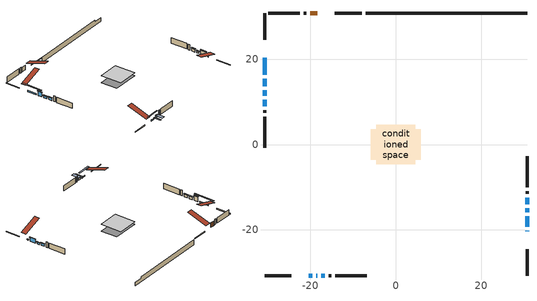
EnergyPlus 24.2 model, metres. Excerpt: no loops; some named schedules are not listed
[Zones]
conditioned space
 floor adiabatic (AdiabaticFloorConstruction): -4.6,-4.6 -4.6,4.6 4.6,4.6 4.6,-4.6 z1.01
 floor foundation (Slab1 construction): -5.85,-3.61 -5.85,3.61 5.85,3.61 5.85,-3.61 z-1.12
 wall outside (RimJoist1 construction): -8.01,30.78 -14.25,30.78 / -30.78,-30.78 -24.53,-30.78 / -30.78,30.78 -30.78,24.53 / 30.78,-30.78 30.78,-24.53 z1.01:1.31
 wall outside (AdiabaticWallConstruction 1): -18.41,30.78 -20.09,30.78 z1.01:3.04
 wall outside (AdiabaticWallConstruction): 30.78,-20.38 30.78,-20.19 / -18.63,-30.78 -18.45,-30.78 z1.01:1.47; -30.78,20.37 -30.78,16.3 / -20.37,-30.78 -19.56,-30.78 z1.01:1.49; -30.78,15.37 -30.78,13.64 z1.01:3.04; 30.78,-19.27 30.78,-16.83 z1.01:2.69; 30.78,-15.9 30.78,-14.98 z1.01:1.77; 30.78,-14.06 30.78,-12.53 / -30.78,10.49 -30.78,8.97 z1.01:2.08; -30.78,12.72 -30.78,11.42 z1.01:2.05; -17.52,-30.78 -16.61,-30.78 z1.01:2.03
 wall outside (Wall1 construction): -21.02,30.78 -21.62,30.78 / -15.68,-30.78 -15.08,-30.78 / -30.78,8.04 -30.78,7.44 / 30.78,-11.6 30.78,-11 z1.01:3.45
 wall outside (Wall2 construction): -22.55,30.78 -29.85,30.78 / -14.15,-30.78 -6.85,-30.78 / -30.78,6.51 -30.78,-0.79 / 30.78,-10.08 30.78,-2.77 z1.01:3.45
 wall foundation (FoundationWall1 construction): -7.08,30.78,-1.12 -7.08,30.78,1.01 27,30.78,1.01 27,30.78,0.39 30.78,30.78,0.39 30.78,30.78,-1.12
 window (WindowConstruction 7): 30.78,-20.37 30.78,-20.2 z1.01:1.47
 window (WindowConstruction 9): -30.78,20.37 -30.78,16.3 z1.01:1.49
 window (WindowConstruction 10): -20.37,-30.78 -19.56,-30.78 z1.01:1.49
 window (WindowConstruction 8): -18.63,-30.78 -18.45,-30.78 z1.01:1.47
 window (WindowConstruction): -30.78,15.37 -30.78,13.64 z1.01:3.04
 window (WindowConstruction 1): 30.78,-19.27 30.78,-16.83 z1.01:2.69
 window (WindowConstruction 2): 30.78,-15.9 30.78,-14.98 z1.01:1.77
 window (WindowConstruction 3): 30.78,-14.06 30.78,-12.53 z1.01:2.08
 window (WindowConstruction 4): -30.78,12.72 -30.78,11.42 z1.01:2.05
 window (WindowConstruction 5): -30.78,10.49 -30.78,8.97 z1.01:2.08
 window (WindowConstruction 6): -17.52,-30.78 -16.61,-30.78 z1.01:2.02
 door (Door): -18.41,30.78 -20.09,30.78 z1.01:3.04
 ceiling adiabatic (AdiabaticFloorConstruction): 4.6,-4.6 4.6,4.6 -4.6,4.6 -4.6,-4.6 z1.01
 roof outside (Roof1 construction): -17.48,30.78,3.45 -17.48,22.04,6.36 -15.18,22.04,6.36 -15.18,30.78,3.45; -21.3,-30.78,3.45 -21.3,-22.04,6.36 -23.6,-22.04,6.36 -23.6,-30.78,3.45; -30.78,21.3,3.45 -22.04,21.3,6.36 -22.04,23.6,6.36 -30.78,23.6,3.45; 30.78,-21.3,3.45 22.04,-21.3,6.36 22.04,-23.6,6.36 30.78,-23.6,3.45
shading: 30.78,-19.99 30.78,-20.57 31.19,-20.57 31.19,-19.99 z1.67; -30.78,13.76 -30.78,22.91 -31.19,22.91 -31.19,13.76 z4.03; -17.02,-30.78 -22.91,-30.78 -22.91,-31.19 -17.02,-31.19 z4.03; -18.25,-30.78 -18.83,-30.78 -18.83,-34.03 -18.25,-34.03 z1.67; -30.78,13.44 -30.78,15.57 -31.19,15.57 -31.19,13.44 z3.24; 30.78,-16.63 30.78,-19.47 31.19,-19.47 31.19,-16.63 z2.89; 30.78,-14.78 30.78,-16.1 31.19,-16.1 31.19,-14.78 z1.97; 30.78,-12.33 30.78,-14.26 31.19,-14.26 31.19,-12.33 z2.28; -30.78,11.22 -30.78,12.92 -31.19,12.92 -31.19,11.22 z2.25; -30.78,8.77 -30.78,10.69 -31.19,10.69 -31.19,8.77 z2.28; -16.41,-30.78 -17.72,-30.78 -17.72,-34.03 -16.41,-34.03 z2.23
[Building]
Building 1: Terrain=Suburbs
[Site:Location]
Montreal Mirabel Intl AP_QC: Latitude {deg}=45.68; Longitude {deg}=-74.03; Time Zone {hr}=-5; Elevation {m}=82; Keep Site Location Information=Yes
[Site:GroundTemperature:Shallow]
0.642858, -1.75623, -1.94836, -0.80987, 3.76054, 8.30966, 12.2535, 14.7518, 14.9641, 12.9321, 9.08883, 4.67926
[Site:WaterMainsTemperature]
Calculation Method=Schedule; Temperature Schedule=mains temperature schedule
[Material] Roughness=Rough; Thermal Absorptance=0.9
Name | Thickness {m} | Conductivity {W/m-K} | Density {kg/m3} | Specific Heat {J/kg-K} | Solar Absorptance | Visible Absorptance
asphalt or fiberglass shingles | 0.00635 | 0.162714 | 1121.4 | 1465.45 | 0.4 | 0.4
concrete 4.0 in. | 0.1016 | 1.803125 | 2242.8 | 837.4 | 0.7 | 0.7
concrete 8.0 in. | 0.2032 | 1.803125 | 2242.8 | 837.4 | 0.7 | 0.7
door material | 0.04445 | 0.0451087 | 512.64 | 1214.23 | 0.7 | 0.7
exterior vertical ins | 0.0221917 | 0.029427 | 32.04 | 1214.23 | 0.7 | 0.7
floor covering | 0.0127 | 0.0433444 | 54.468 | 1339.84 | 0.6 | 0.6
floor rigid ins; wall rigid ins | 0.512978 | 0.029427 | 32.04 | 1214.23 | 0.7 | 0.7
floor stud and cavity | 0.1397 | 1.75129 | 37.0049 | 1207.88 | 0.7 | 0.7
furniture material conditioned space 1 | 0.1524 | 0.115458 | 640.8 | 1214.23 | 0.6 | 0.6
gypsum board | 0.0127 | 0.160291 | 801 | 837.4 | 0.6 | 0.6
gypsum board 1 | 0.0127 | 0.160291 | 801 | 837.4 | 0.7 | 0.7
osb sheathing 0.5 in. | 0.0127 | 0.115458 | 512.64 | 1214.23 | 0.7 | 0.7
osb sheathing 0.75 in. | 0.01905 | 0.115458 | 512.64 | 1214.23 | 0.7 | 0.7
osb sheathing 2.0 in. | 0.0508 | 0.115458 | 512.64 | 1214.23 | 0.7 | 0.7
rim joist rigid ins; roof rigid ins | 0.051816 | 0.029427 | 32.04 | 1214.23 | 0.7 | 0.7
rim joist stud and cavity | 0.0508 | 0.275866 | 125.044 | 1163.47 | 0.6 | 0.6
roof stud and cavity | 0.2032 | 0.142156 | 78.34581 | 1123.46 | 0.7 | 0.7
wall stud and cavity | 0.1397 | 0.0992973 | 139.0536 | 1170.24 | 0.7 | 0.7
wall stud and cavity 1 | 0.1397 | 0.0822159 | 139.0536 | 1170.24 | 0.7 | 0.7
wall stud and cavity 2 | 0.0889 | 0.380278 | 52.3479 | 1209.89 | 0.7 | 0.7
wall stud and cavity 3 | 0.0889 | 0.391764 | 83.0341 | 1211.67 | 0.7 | 0.7
wood siding | 0.0254 | 0.102417 | 544.68 | 1172.36 | 0.4 | 0.4
wood siding 1; wood siding 2; wood siding 3 | 0.0254 | 0.102417 | 544.68 | 1172.36 | 0.7 | 0.7
[WindowMaterial:SimpleGlazingSystem]
Name | U-Factor {W/m2-K} | Solar Heat Gain Coefficient
WindowMaterial | 3.45904 | 0.58
WindowMaterial 1 | 2.75837 | 0.6
WindowMaterial 2 | 4.44247 | 0.54
WindowMaterial 3 | 3.57884 | 0.57
WindowMaterial 4 | 3.75089 | 0.57
WindowMaterial 5 | 3.58679 | 0.45
WindowMaterial 6 | 2.72714 | 0.24
WindowMaterial 7 | 5.104522 | 0.41
WindowMaterial 8 | 2.589168 | 0.28
[Construction]
AdiabaticFloorConstruction: floor stud and cavity, floor rigid ins, osb sheathing 0.75 in., floor covering
AdiabaticWallConstruction: wood siding 2, wall rigid ins, wall stud and cavity 2, gypsum board
AdiabaticWallConstruction 1: wood siding 3, wall rigid ins, wall stud and cavity 2, gypsum board
Door: door material
FoundationWall1 construction: concrete 8.0 in., gypsum board 1
furniture construction conditioned space 1: furniture material conditioned space 1
PartitionWallConstruction: gypsum board, wall stud and cavity 3, gypsum board
RimJoist1 construction: wood siding 1, rim joist rigid ins, osb sheathing 2.0 in., rim joist stud and cavity
Roof1 construction: asphalt or fiberglass shingles, roof rigid ins, osb sheathing 0.75 in., roof stud and cavity, gypsum board
Slab1 construction: concrete 4.0 in.
Wall1 construction: wood siding, osb sheathing 0.5 in., wall stud and cavity, gypsum board
Wall2 construction: wood siding, osb sheathing 0.5 in., wall stud and cavity 1, gypsum board
WindowConstruction: WindowMaterial
WindowConstruction 1: WindowMaterial 1
WindowConstruction 10: WindowMaterial 8
WindowConstruction 2: WindowMaterial 2
WindowConstruction 3; WindowConstruction 5: WindowMaterial 3
WindowConstruction 4: WindowMaterial 4
WindowConstruction 6: WindowMaterial 5
WindowConstruction 7; WindowConstruction 8: WindowMaterial 6
WindowConstruction 9: WindowMaterial 7
[Zone]
conditioned space: Multiplier=1; Volume {m3}=416.4; Part of Total Floor Area=Yes
[Space]
conditioned space 1: Zone=conditioned space; Volume {m3}=416.4
[SurfaceProperty:ExposedFoundationPerimeter]
Slab1: Exposed Perimeter Calculation Method=TotalExposedPerimeter; Total Exposed Perimeter {m}=37.857
[InternalMass] Zone or ZoneList=conditioned space; Space or SpaceList=conditioned space 1
Name | Construction | Surface Area {m2}
furniture mass conditioned space 1 | furniture construction conditioned space 1 | 67.6802
partition wall mass | PartitionWallConstruction | 169.201
[Lights]
interior lighting: Zone or ZoneList or Space or SpaceList=conditioned space 1; Schedule=interior lighting schedule; Design Level Calculation Method=LightingLevel; Lighting Level {W}=343.2; Return Air Fraction=0; Fraction Radiant=0.6; Fraction Visible=0.2; Fraction Replaceable=1
[People]
occupants: Zone or ZoneList or Space or SpaceList=conditioned space 1; Number of People Schedule=occupants schedule; Number of People Calculation Method=People; Number of People=3; Fraction Radiant=0.314171; Sensible Heat Fraction=0.56303; Activity Level Schedule=occupants activity schedule; Carbon Dioxide Generation Rate {m3/s-W}=0; Enable ASHRAE 55 Comfort Warnings=No; Mean Radiant Temperature Calculation Type=EnclosureAveraged
[ElectricEquipment] Zone or ZoneList or Space or SpaceList=conditioned space 1; Design Level Calculation Method=EquipmentLevel
Name | Schedule | Design Level {W} | Fraction Latent | Fraction Radiant | Fraction Lost
clothes dryer | clothes dryer schedule | 140.772 | 0.015 | 0.081 | 0.85
clothes washer | clothes washer schedule | 32.1985 | 0.03 | 0.162 | 0.7
cooking range | cooking range schedule | 215.147 | 0.08 | 0.432 | 0.2
dishwasher | dishwasher schedule | 66.8632 | 0.3 | 0.18 | 0.4
fridge | fridge schedule | 72.9452 | 0 | 0.6 | 0
mech vent bath fan 0 | mech vent bath fan 0 schedule | 50.2 | 0 | 0 | 1
mech vent house fan | mech vent house fan schedule | 0 | 0 | 0 | 1
mech vent house fan cfis | mech vent house fan cfis schedule | 0 | 0 | 0 | 0
mech vent range fan 0 | mech vent range fan 0 schedule | 57 | 0 | 0 | 1
misc plug loads | misc plug loads schedule | 494.7 | 0.045 | 0.513 | 0.1
whole house fan | Always On Discrete | 0 | 0 | 0 | 1
[OtherEquipment] Zone or ZoneList or Space or SpaceList=conditioned space 1; Design Level Calculation Method=EquipmentLevel
Name | Fuel Type | Schedule | Design Level {W} | Fraction Latent | Fraction Radiant | Fraction Lost
clothes dryer 1 | Electricity | clothes dryer schedule | 0 | 0.015 | 0.081 | 0.85
cooking range 1 | Electricity | cooking range schedule | 0 | 0.08 | 0.432 | 0.2
general water use latent | None | general water use schedule | 62.594 | 1 | 0 | 0
general water use sensible | None | general water use schedule | -61.6891 | 0 | 0.6 | 0
mech vent house fan latent load | None | Always On Discrete | 0 | 1 | 0 | 0
mech vent house fan sensible load | None | Always On Discrete | 0 | 0 | 0 | 0
water heater energy adjustment1 | Electricity | Always On Discrete | 0.01 | 0 | 0 | 1
[ZoneInfiltration:DesignFlowRate] Zone or ZoneList or Space or SpaceList=conditioned space 1; Schedule=Always On Discrete; Design Flow Rate Calculation Method=Flow/Zone; Design Flow Rate {m3/s}=0
infil flow; natural vent flow; whole house fan flow
[Foundation:Kiva]
Foundation Kiva 1: Initial Indoor Air Temperature {C}=18; Wall Height Above Grade {m}=1.01002; Wall Depth Below Slab {m}=0.2032; Custom Block Material Name 1=exterior vertical ins; Custom Block Depth 1 {m}=2.13; Custom Block X Position 1 {m}=0.2159; Custom Block Z Position 1 {m}=0
[Foundation:Kiva:Settings]
Soil Conductivity {W/m-K}=0.849921; Soil Density {kg/m3}=1842.3; Soil Specific Heat {J/kg-K}=418.7; Ground Solar Absorptivity=0.9; Ground Thermal Absorptivity=0.9; Ground Surface Roughness {m}=0.03; Far-Field Width {m}=40; Deep-Ground Boundary Condition=ZeroFlux; Deep-Ground Depth {m}=40; Minimum Cell Dimension {m}=0.2; Maximum Cell Growth Coefficient=3; Simulation Timestep=Timestep
[Exterior:Lights]
exterior lighting: Schedule=exterior lighting schedule; Design Level {W}=75.6
[Schedule:Day:Interval]
interior lighting schedule day: No, 01:00, 0.108182, 04:00, 0.0901515, 05:00, 0.0991667, 06:00, 0.162273, 07:00, 0.270455, 08:00, 0.342576, 10:00, 0.369621, 11:00, 0.351591, 12:00, 0.333561, 13:00, 0.324545, 14:00, 0.31553, 15:00, 0.333561, 16:00, 0.369621, 17:00, 0.450758, 18:00, 0.585985, 19:00, 0.775303, 20:00, 0.955606, 21:00, 0.991667, 22:00, 0.712197, 23:00, 0.360606, 24:00, 0.162273
interior lighting schedule day 1: No, 01:00, 0.100909, 04:00, 0.0840909, 05:00, 0.0925, 06:00, 0.151364, 07:00, 0.252273, 08:00, 0.319545, 10:00, 0.344773, 11:00, 0.327955, 12:00, 0.311136, 13:00, 0.302727, 14:00, 0.294318, 15:00, 0.311136, 16:00, 0.344773, 17:00, 0.420455, 18:00, 0.546591, 19:00, 0.723182, 20:00, 0.891364, 21:00, 0.925, 22:00, 0.664318, 23:00, 0.336364, 24:00, 0.151364
interior lighting schedule default day: No, 24:00, 0
[Schedule:Week:Daily]
interior lighting schedule Week Rule - Jan1-Jan27: interior lighting schedule day, interior lighting schedule day, interior lighting schedule day, interior lighting schedule day, interior lighting schedule day, interior lighting schedule day, interior lighting schedule day, interior lighting schedule default day, interior lighting schedule default day, interior lighting schedule default day, interior lighting schedule default day, interior lighting schedule default day
interior lighting schedule Week Rule - Jan28-Feb3: interior lighting schedule day, interior lighting schedule day, interior lighting schedule day, interior lighting schedule day, interior lighting schedule day 1, interior lighting schedule day 1, interior lighting schedule day 1, interior lighting schedule default day, interior lighting schedule default day, interior lighting schedule default day, interior lighting schedule default day, interior lighting schedule default day
interior lighting schedule Week Rule - Feb4-Feb24: interior lighting schedule day 1, interior lighting schedule day 1, interior lighting schedule day 1, interior lighting schedule day 1, interior lighting schedule day 1, interior lighting schedule day 1, interior lighting schedule day 1, interior lighting schedule default day, interior lighting schedule default day, interior lighting schedule default day, interior lighting schedule default day, interior lighting schedule default day
interior lighting schedule Week Rule - Feb25-Mar3: interior lighting schedule day 1, interior lighting schedule day 1, interior lighting schedule day 1, interior lighting schedule day 1, interior lighting schedule day 2, interior lighting schedule day 2, interior lighting schedule day 2, interior lighting schedule default day, interior lighting schedule default day, interior lighting schedule default day, interior lighting schedule default day, interior lighting schedule default day
interior lighting schedule Week Rule - Mar4-Mar31: interior lighting schedule day 2, interior lighting schedule day 2, interior lighting schedule day 2, interior lighting schedule day 2, interior lighting schedule day 2, interior lighting schedule day 2, interior lighting schedule day 2, interior lighting schedule default day, interior lighting schedule default day, interior lighting schedule default day, interior lighting schedule default day, interior lighting schedule default day
interior lighting schedule Week Rule - Apr1-Apr28: interior lighting schedule day 3, interior lighting schedule day 3, interior lighting schedule day 3, interior lighting schedule day 3, interior lighting schedule day 3, interior lighting schedule day 3, interior lighting schedule day 3, interior lighting schedule default day, interior lighting schedule default day, interior lighting schedule default day, interior lighting schedule default day, interior lighting schedule default day
interior lighting schedule Week Rule - Apr29-May5: interior lighting schedule day 3, interior lighting schedule day 3, interior lighting schedule day 4, interior lighting schedule day 4, interior lighting schedule day 4, interior lighting schedule day 4, interior lighting schedule day 4, interior lighting schedule default day, interior lighting schedule default day, interior lighting schedule default day, interior lighting schedule default day, interior lighting schedule default day
interior lighting schedule Week Rule - May6-May26: interior lighting schedule day 4, interior lighting schedule day 4, interior lighting schedule day 4, interior lighting schedule day 4, interior lighting schedule day 4, interior lighting schedule day 4, interior lighting schedule day 4, interior lighting schedule default day, interior lighting schedule default day, interior lighting schedule default day, interior lighting schedule default day, interior lighting schedule default day
interior lighting schedule Week Rule - May27-Jun2: interior lighting schedule day 4, interior lighting schedule day 4, interior lighting schedule day 4, interior lighting schedule day 4, interior lighting schedule day 4, interior lighting schedule day 5, interior lighting schedule day 5, interior lighting schedule default day, interior lighting schedule default day, interior lighting schedule default day, interior lighting schedule default day, interior lighting schedule default day
interior lighting schedule Week Rule - Jun3-Jun30: interior lighting schedule day 5, interior lighting schedule day 5, interior lighting schedule day 5, interior lighting schedule day 5, interior lighting schedule day 5, interior lighting schedule day 5, interior lighting schedule day 5, interior lighting schedule default day, interior lighting schedule default day, interior lighting schedule default day, interior lighting schedule default day, interior lighting schedule default day
interior lighting schedule Week Rule - Jul1-Jul28: interior lighting schedule day 6, interior lighting schedule day 6, interior lighting schedule day 6, interior lighting schedule day 6, interior lighting schedule day 6, interior lighting schedule day 6, interior lighting schedule day 6, interior lighting schedule default day, interior lighting schedule default day, interior lighting schedule default day, interior lighting schedule default day, interior lighting schedule default day
interior lighting schedule Week Rule - Jul29-Aug4: interior lighting schedule day 6, interior lighting schedule day 6, interior lighting schedule day 6, interior lighting schedule day 7, interior lighting schedule day 7, interior lighting schedule day 7, interior lighting schedule day 7, interior lighting schedule default day, interior lighting schedule default day, interior lighting schedule default day, interior lighting schedule default day, interior lighting schedule default day
interior lighting schedule Week Rule - Aug5-Aug25: interior lighting schedule day 7, interior lighting schedule day 7, interior lighting schedule day 7, interior lighting schedule day 7, interior lighting schedule day 7, interior lighting schedule day 7, interior lighting schedule day 7, interior lighting schedule default day, interior lighting schedule default day, interior lighting schedule default day, interior lighting schedule default day, interior lighting schedule default day
interior lighting schedule Week Rule - Aug26-Sep1: interior lighting schedule day 7, interior lighting schedule day 7, interior lighting schedule day 7, interior lighting schedule day 7, interior lighting schedule day 7, interior lighting schedule day 7, interior lighting schedule day 8, interior lighting schedule default day, interior lighting schedule default day, interior lighting schedule default day, interior lighting schedule default day, interior lighting schedule default day
interior lighting schedule Week Rule - Sep2-Sep29: interior lighting schedule day 8, interior lighting schedule day 8, interior lighting schedule day 8, interior lighting schedule day 8, interior lighting schedule day 8, interior lighting schedule day 8, interior lighting schedule day 8, interior lighting schedule default day, interior lighting schedule default day, interior lighting schedule default day, interior lighting schedule default day, interior lighting schedule default day
interior lighting schedule Week Rule - Sep30-Oct6: interior lighting schedule day 8, interior lighting schedule day 9, interior lighting schedule day 9, interior lighting schedule day 9, interior lighting schedule day 9, interior lighting schedule day 9, interior lighting schedule day 9, interior lighting schedule default day, interior lighting schedule default day, interior lighting schedule default day, interior lighting schedule default day, interior lighting schedule default day
interior lighting schedule Week Rule - Oct7-Oct27: interior lighting schedule day 9, interior lighting schedule day 9, interior lighting schedule day 9, interior lighting schedule day 9, interior lighting schedule day 9, interior lighting schedule day 9, interior lighting schedule day 9, interior lighting schedule default day, interior lighting schedule default day, interior lighting schedule default day, interior lighting schedule default day, interior lighting schedule default day
interior lighting schedule Week Rule - Oct28-Nov3: interior lighting schedule day 9, interior lighting schedule day 9, interior lighting schedule day 9, interior lighting schedule day 9, interior lighting schedule day 10, interior lighting schedule day 10, interior lighting schedule day 10, interior lighting schedule default day, interior lighting schedule default day, interior lighting schedule default day, interior lighting schedule default day, interior lighting schedule default day
interior lighting schedule Week Rule - Nov4-Nov24: interior lighting schedule day 10, interior lighting schedule day 10, interior lighting schedule day 10, interior lighting schedule day 10, interior lighting schedule day 10, interior lighting schedule day 10, interior lighting schedule day 10, interior lighting schedule default day, interior lighting schedule default day, interior lighting schedule default day, interior lighting schedule default day, interior lighting schedule default day
interior lighting schedule Week Rule - Nov25-Dec1: interior lighting schedule day 10, interior lighting schedule day 10, interior lighting schedule day 10, interior lighting schedule day 10, interior lighting schedule day 10, interior lighting schedule day 10, interior lighting schedule day 11, interior lighting schedule default day, interior lighting schedule default day, interior lighting schedule default day, interior lighting schedule default day, interior lighting schedule default day
interior lighting schedule Week Rule - Dec2-Dec31: interior lighting schedule day 11, interior lighting schedule day 11, interior lighting schedule day 11, interior lighting schedule day 11, interior lighting schedule day 11, interior lighting schedule day 11, interior lighting schedule day 11, interior lighting schedule default day, interior lighting schedule default day, interior lighting schedule default day, interior lighting schedule default day, interior lighting schedule default day
occupants schedule Week Rule - Jan1-Dec31: occupants schedule day, occupants schedule day, occupants schedule day, occupants schedule day, occupants schedule day, occupants schedule day, occupants schedule day, occupants schedule default day, occupants schedule default day, occupants schedule default day, occupants schedule default day, occupants schedule default day
clothes dryer schedule Week Rule - Jan1-Dec31: clothes dryer schedule day, clothes dryer schedule day, clothes dryer schedule day, clothes dryer schedule day, clothes dryer schedule day, clothes dryer schedule day, clothes dryer schedule day, clothes dryer schedule default day, clothes dryer schedule default day, clothes dryer schedule default day, clothes dryer schedule default day, clothes dryer schedule default day
clothes washer schedule Week Rule - Jan1-Dec31: clothes washer schedule day, clothes washer schedule day, clothes washer schedule day, clothes washer schedule day, clothes washer schedule day, clothes washer schedule day, clothes washer schedule day, clothes washer schedule default day, clothes washer schedule default day, clothes washer schedule default day, clothes washer schedule default day, clothes washer schedule default day
cooking range schedule Week Rule - Jan1-Dec31: cooking range schedule day, cooking range schedule day, cooking range schedule day, cooking range schedule day, cooking range schedule day, cooking range schedule day, cooking range schedule day, cooking range schedule default day, cooking range schedule default day, cooking range schedule default day, cooking range schedule default day, cooking range schedule default day
dishwasher schedule Week Rule - Jan1-Dec31: dishwasher schedule day, dishwasher schedule day, dishwasher schedule day, dishwasher schedule day, dishwasher schedule day, dishwasher schedule day, dishwasher schedule day, dishwasher schedule default day, dishwasher schedule default day, dishwasher schedule default day, dishwasher schedule default day, dishwasher schedule default day
mech vent bath fan 0 schedule Week Rule - Jan1-Dec31: mech vent bath fan 0 schedule day, mech vent bath fan 0 schedule day, mech vent bath fan 0 schedule day, mech vent bath fan 0 schedule day, mech vent bath fan 0 schedule day, mech vent bath fan 0 schedule day, mech vent bath fan 0 schedule day, mech vent bath fan 0 schedule default day, mech vent bath fan 0 schedule default day, mech vent bath fan 0 schedule default day, mech vent bath fan 0 schedule default day, mech vent bath fan 0 schedule default day
mech vent range fan 0 schedule Week Rule - Jan1-Dec31: mech vent range fan 0 schedule day, mech vent range fan 0 schedule day, mech vent range fan 0 schedule day, mech vent range fan 0 schedule day, mech vent range fan 0 schedule day, mech vent range fan 0 schedule day, mech vent range fan 0 schedule day, mech vent range fan 0 schedule default day, mech vent range fan 0 schedule default day, mech vent range fan 0 schedule default day, mech vent range fan 0 schedule default day, mech vent range fan 0 schedule default day
misc plug loads schedule Week Rule - Jan1-Dec31: misc plug loads schedule day, misc plug loads schedule day, misc plug loads schedule day, misc plug loads schedule day, misc plug loads schedule day, misc plug loads schedule day, misc plug loads schedule day, misc plug loads schedule default day, misc plug loads schedule default day, misc plug loads schedule default day, misc plug loads schedule default day, misc plug loads schedule default day
general water use schedule Week Rule - Jan1-Dec31: general water use schedule day, general water use schedule day, general water use schedule day, general water use schedule day, general water use schedule day, general water use schedule day, general water use schedule day, general water use schedule default day, general water use schedule default day, general water use schedule default day, general water use schedule default day, general water use schedule default day
exterior lighting schedule Week Rule - Jan1-Jan27: exterior lighting schedule day, exterior lighting schedule day, exterior lighting schedule day, exterior lighting schedule day, exterior lighting schedule day, exterior lighting schedule day, exterior lighting schedule day, exterior lighting schedule default day, exterior lighting schedule default day, exterior lighting schedule default day, exterior lighting schedule default day, exterior lighting schedule default day
exterior lighting schedule Week Rule - Jan28-Feb3: exterior lighting schedule day, exterior lighting schedule day, exterior lighting schedule day, exterior lighting schedule day, exterior lighting schedule day 1, exterior lighting schedule day 1, exterior lighting schedule day 1, exterior lighting schedule default day, exterior lighting schedule default day, exterior lighting schedule default day, exterior lighting schedule default day, exterior lighting schedule default day
exterior lighting schedule Week Rule - Feb4-Feb24: exterior lighting schedule day 1, exterior lighting schedule day 1, exterior lighting schedule day 1, exterior lighting schedule day 1, exterior lighting schedule day 1, exterior lighting schedule day 1, exterior lighting schedule day 1, exterior lighting schedule default day, exterior lighting schedule default day, exterior lighting schedule default day, exterior lighting schedule default day, exterior lighting schedule default day
exterior lighting schedule Week Rule - Feb25-Mar3: exterior lighting schedule day 1, exterior lighting schedule day 1, exterior lighting schedule day 1, exterior lighting schedule day 1, exterior lighting schedule day 2, exterior lighting schedule day 2, exterior lighting schedule day 2, exterior lighting schedule default day, exterior lighting schedule default day, exterior lighting schedule default day, exterior lighting schedule default day, exterior lighting schedule default day
exterior lighting schedule Week Rule - Mar4-Mar31: exterior lighting schedule day 2, exterior lighting schedule day 2, exterior lighting schedule day 2, exterior lighting schedule day 2, exterior lighting schedule day 2, exterior lighting schedule day 2, exterior lighting schedule day 2, exterior lighting schedule default day, exterior lighting schedule default day, exterior lighting schedule default day, exterior lighting schedule default day, exterior lighting schedule default day
exterior lighting schedule Week Rule - Apr1-Apr28: exterior lighting schedule day 3, exterior lighting schedule day 3, exterior lighting schedule day 3, exterior lighting schedule day 3, exterior lighting schedule day 3, exterior lighting schedule day 3, exterior lighting schedule day 3, exterior lighting schedule default day, exterior lighting schedule default day, exterior lighting schedule default day, exterior lighting schedule default day, exterior lighting schedule default day
exterior lighting schedule Week Rule - Apr29-May5: exterior lighting schedule day 3, exterior lighting schedule day 3, exterior lighting schedule day 4, exterior lighting schedule day 4, exterior lighting schedule day 4, exterior lighting schedule day 4, exterior lighting schedule day 4, exterior lighting schedule default day, exterior lighting schedule default day, exterior lighting schedule default day, exterior lighting schedule default day, exterior lighting schedule default day
exterior lighting schedule Week Rule - May6-May26: exterior lighting schedule day 4, exterior lighting schedule day 4, exterior lighting schedule day 4, exterior lighting schedule day 4, exterior lighting schedule day 4, exterior lighting schedule day 4, exterior lighting schedule day 4, exterior lighting schedule default day, exterior lighting schedule default day, exterior lighting schedule default day, exterior lighting schedule default day, exterior lighting schedule default day
exterior lighting schedule Week Rule - May27-Jun2: exterior lighting schedule day 4, exterior lighting schedule day 4, exterior lighting schedule day 4, exterior lighting schedule day 4, exterior lighting schedule day 4, exterior lighting schedule day 5, exterior lighting schedule day 5, exterior lighting schedule default day, exterior lighting schedule default day, exterior lighting schedule default day, exterior lighting schedule default day, exterior lighting schedule default day
exterior lighting schedule Week Rule - Jun3-Jun30: exterior lighting schedule day 5, exterior lighting schedule day 5, exterior lighting schedule day 5, exterior lighting schedule day 5, exterior lighting schedule day 5, exterior lighting schedule day 5, exterior lighting schedule day 5, exterior lighting schedule default day, exterior lighting schedule default day, exterior lighting schedule default day, exterior lighting schedule default day, exterior lighting schedule default day
exterior lighting schedule Week Rule - Jul1-Jul28: exterior lighting schedule day 6, exterior lighting schedule day 6, exterior lighting schedule day 6, exterior lighting schedule day 6, exterior lighting schedule day 6, exterior lighting schedule day 6, exterior lighting schedule day 6, exterior lighting schedule default day, exterior lighting schedule default day, exterior lighting schedule default day, exterior lighting schedule default day, exterior lighting schedule default day
exterior lighting schedule Week Rule - Jul29-Aug4: exterior lighting schedule day 6, exterior lighting schedule day 6, exterior lighting schedule day 6, exterior lighting schedule day 7, exterior lighting schedule day 7, exterior lighting schedule day 7, exterior lighting schedule day 7, exterior lighting schedule default day, exterior lighting schedule default day, exterior lighting schedule default day, exterior lighting schedule default day, exterior lighting schedule default day
exterior lighting schedule Week Rule - Aug5-Aug25: exterior lighting schedule day 7, exterior lighting schedule day 7, exterior lighting schedule day 7, exterior lighting schedule day 7, exterior lighting schedule day 7, exterior lighting schedule day 7, exterior lighting schedule day 7, exterior lighting schedule default day, exterior lighting schedule default day, exterior lighting schedule default day, exterior lighting schedule default day, exterior lighting schedule default day
exterior lighting schedule Week Rule - Aug26-Sep1: exterior lighting schedule day 7, exterior lighting schedule day 7, exterior lighting schedule day 7, exterior lighting schedule day 7, exterior lighting schedule day 7, exterior lighting schedule day 7, exterior lighting schedule day 8, exterior lighting schedule default day, exterior lighting schedule default day, exterior lighting schedule default day, exterior lighting schedule default day, exterior lighting schedule default day
exterior lighting schedule Week Rule - Sep2-Sep29: exterior lighting schedule day 8, exterior lighting schedule day 8, exterior lighting schedule day 8, exterior lighting schedule day 8, exterior lighting schedule day 8, exterior lighting schedule day 8, exterior lighting schedule day 8, exterior lighting schedule default day, exterior lighting schedule default day, exterior lighting schedule default day, exterior lighting schedule default day, exterior lighting schedule default day
exterior lighting schedule Week Rule - Sep30-Oct6: exterior lighting schedule day 8, exterior lighting schedule day 9, exterior lighting schedule day 9, exterior lighting schedule day 9, exterior lighting schedule day 9, exterior lighting schedule day 9, exterior lighting schedule day 9, exterior lighting schedule default day, exterior lighting schedule default day, exterior lighting schedule default day, exterior lighting schedule default day, exterior lighting schedule default day
exterior lighting schedule Week Rule - Oct7-Oct27: exterior lighting schedule day 9, exterior lighting schedule day 9, exterior lighting schedule day 9, exterior lighting schedule day 9, exterior lighting schedule day 9, exterior lighting schedule day 9, exterior lighting schedule day 9, exterior lighting schedule default day, exterior lighting schedule default day, exterior lighting schedule default day, exterior lighting schedule default day, exterior lighting schedule default day
exterior lighting schedule Week Rule - Oct28-Nov3: exterior lighting schedule day 9, exterior lighting schedule day 9, exterior lighting schedule day 9, exterior lighting schedule day 9, exterior lighting schedule day 10, exterior lighting schedule day 10, exterior lighting schedule day 10, exterior lighting schedule default day, exterior lighting schedule default day, exterior lighting schedule default day, exterior lighting schedule default day, exterior lighting schedule default day
exterior lighting schedule Week Rule - Nov4-Nov24: exterior lighting schedule day 10, exterior lighting schedule day 10, exterior lighting schedule day 10, exterior lighting schedule day 10, exterior lighting schedule day 10, exterior lighting schedule day 10, exterior lighting schedule day 10, exterior lighting schedule default day, exterior lighting schedule default day, exterior lighting schedule default day, exterior lighting schedule default day, exterior lighting schedule default day
exterior lighting schedule Week Rule - Nov25-Dec1: exterior lighting schedule day 10, exterior lighting schedule day 10, exterior lighting schedule day 10, exterior lighting schedule day 10, exterior lighting schedule day 10, exterior lighting schedule day 10, exterior lighting schedule day 11, exterior lighting schedule default day, exterior lighting schedule default day, exterior lighting schedule default day, exterior lighting schedule default day, exterior lighting schedule default day
exterior lighting schedule Week Rule - Dec2-Dec31: exterior lighting schedule day 11, exterior lighting schedule day 11, exterior lighting schedule day 11, exterior lighting schedule day 11, exterior lighting schedule day 11, exterior lighting schedule day 11, exterior lighting schedule day 11, exterior lighting schedule default day, exterior lighting schedule default day, exterior lighting schedule default day, exterior lighting schedule default day, exterior lighting schedule default day
[Schedule:Year]
interior lighting schedule: interior lighting schedule Week Rule - Jan1-Jan27, 1, 1, 1, 27, interior lighting schedule Week Rule - Jan28-Feb3, 1, 28, 2, 3, interior lighting schedule Week Rule - Feb4-Feb24, 2, 4, 2, 24, interior lighting schedule Week Rule - Feb25-Mar3, 2, 25, 3, 3, interior lighting schedule Week Rule - Mar4-Mar31, 3, 4, 3, 31, interior lighting schedule Week Rule - Apr1-Apr28, 4, 1, 4, 28, interior lighting schedule Week Rule - Apr29-May5, 4, 29, 5, 5, interior lighting schedule Week Rule - May6-May26, 5, 6, 5, 26, interior lighting schedule Week Rule - May27-Jun2, 5, 27, 6, 2, interior lighting schedule Week Rule - Jun3-Jun30, 6, 3, 6, 30, interior lighting schedule Week Rule - Jul1-Jul28, 7, 1, 7, 28, interior lighting schedule Week Rule - Jul29-Aug4, 7, 29, 8, 4, interior lighting schedule Week Rule - Aug5-Aug25, 8, 5, 8, 25, interior lighting schedule Week Rule - Aug26-Sep1, 8, 26, 9, 1, interior lighting schedule Week Rule - Sep2-Sep29, 9, 2, 9, 29, interior lighting schedule Week Rule - Sep30-Oct6, 9, 30, 10, 6, interior lighting schedule Week Rule - Oct7-Oct27, 10, 7, 10, 27, interior lighting schedule Week Rule - Oct28-Nov3, 10, 28, 11, 3, interior lighting schedule Week Rule - Nov4-Nov24, 11, 4, 11, 24, interior lighting schedule Week Rule - Nov25-Dec1, 11, 25, 12, 1, interior lighting schedule Week Rule - Dec2-Dec31, 12, 2, 12, 31
occupants schedule: occupants schedule Week Rule - Jan1-Dec31, 1, 1, 12, 31
clothes dryer schedule: clothes dryer schedule Week Rule - Jan1-Dec31, 1, 1, 12, 31
clothes washer schedule: clothes washer schedule Week Rule - Jan1-Dec31, 1, 1, 12, 31
cooking range schedule: cooking range schedule Week Rule - Jan1-Dec31, 1, 1, 12, 31
dishwasher schedule: dishwasher schedule Week Rule - Jan1-Dec31, 1, 1, 12, 31
mech vent bath fan 0 schedule: mech vent bath fan 0 schedule Week Rule - Jan1-Dec31, 1, 1, 12, 31
mech vent range fan 0 schedule: mech vent range fan 0 schedule Week Rule - Jan1-Dec31, 1, 1, 12, 31
misc plug loads schedule: misc plug loads schedule Week Rule - Jan1-Dec31, 1, 1, 12, 31
general water use schedule: general water use schedule Week Rule - Jan1-Dec31, 1, 1, 12, 31
exterior lighting schedule: exterior lighting schedule Week Rule - Jan1-Jan27, 1, 1, 1, 27, exterior lighting schedule Week Rule - Jan28-Feb3, 1, 28, 2, 3, exterior lighting schedule Week Rule - Feb4-Feb24, 2, 4, 2, 24, exterior lighting schedule Week Rule - Feb25-Mar3, 2, 25, 3, 3, exterior lighting schedule Week Rule - Mar4-Mar31, 3, 4, 3, 31, exterior lighting schedule Week Rule - Apr1-Apr28, 4, 1, 4, 28, exterior lighting schedule Week Rule - Apr29-May5, 4, 29, 5, 5, exterior lighting schedule Week Rule - May6-May26, 5, 6, 5, 26, exterior lighting schedule Week Rule - May27-Jun2, 5, 27, 6, 2, exterior lighting schedule Week Rule - Jun3-Jun30, 6, 3, 6, 30, exterior lighting schedule Week Rule - Jul1-Jul28, 7, 1, 7, 28, exterior lighting schedule Week Rule - Jul29-Aug4, 7, 29, 8, 4, exterior lighting schedule Week Rule - Aug5-Aug25, 8, 5, 8, 25, exterior lighting schedule Week Rule - Aug26-Sep1, 8, 26, 9, 1, exterior lighting schedule Week Rule - Sep2-Sep29, 9, 2, 9, 29, exterior lighting schedule Week Rule - Sep30-Oct6, 9, 30, 10, 6, exterior lighting schedule Week Rule - Oct7-Oct27, 10, 7, 10, 27, exterior lighting schedule Week Rule - Oct28-Nov3, 10, 28, 11, 3, exterior lighting schedule Week Rule - Nov4-Nov24, 11, 4, 11, 24, exterior lighting schedule Week Rule - Nov25-Dec1, 11, 25, 12, 1, exterior lighting schedule Week Rule - Dec2-Dec31, 12, 2, 12, 31
[Schedule:Constant]
Name | Hourly Value
occupants activity schedule | 117.228
fridge schedule | 0
mech vent house fan schedule; mech vent house fan cfis schedule; Always On Discrete | 1
[Schedule:Compact]
mains temperature schedule: Through: 01/01, For: AllDays, Until: 24:00, 5.61444, Through: 01/02, For: AllDays, Until: 24:00, 5.535, Through: 01/03, For: AllDays, Until: 24:00, 5.45667, Through: 01/04, For: AllDays, Until: 24:00, 5.37944, Through: 01/05, For: AllDays, Until: 24:00, 5.30333, Through: 01/06, For: AllDays, Until: 24:00, 5.22889, Through: 01/07, For: AllDays, Until: 24:00, 5.15611, Through: 01/08, For: AllDays, Until: 24:00, 5.08389, Through: 01/09, For: AllDays, Until: 24:00, 5.01333, Through: 01/10, For: AllDays, Until: 24:00, 4.94444, Through: 01/11, For: AllDays, Until: 24:00, 4.87667, Through: 01/12, For: AllDays, Until: 24:00, 4.81056, Through: 01/13, For: AllDays, Until: 24:00, 4.74556, Through: 01/14, For: AllDays, Until: 24:00, 4.68222, Through: 01/15, For: AllDays, Until: 24:00, 4.62056, Through: 01/16, For: AllDays, Until: 24:00, 4.56, Through: 01/17, For: AllDays, Until: 24:00, 4.50111, Through: 01/18, For: AllDays, Until: 24:00, 4.44389, Through: 01/19, For: AllDays, Until: 24:00, 4.38778, Through: 01/20, For: AllDays, Until: 24:00, 4.33389, Through: 01/21, For: AllDays, Until: 24:00, 4.28111, Through: 01/22, For: AllDays, Until: 24:00, 4.23, Through: 01/23, For: AllDays, Until: 24:00, 4.18056, Through: 01/24, For: AllDays, Until: 24:00, 4.13278, Through: 01/25, For: AllDays, Until: 24:00, 4.08667, Through: 01/26, For: AllDays, Until: 24:00, 4.04222, Through: 01/27, For: AllDays, Until: 24:00, 3.99944, Through: 01/28, For: AllDays, Until: 24:00, 3.95833, Through: 01/29, For: AllDays, Until: 24:00, 3.91889, Through: 01/30, For: AllDays, Until: 24:00, 3.88111, Through: 01/31, For: AllDays, Until: 24:00, 3.845, Through: 02/01, For: AllDays, Until: 24:00, 3.81056, Through: 02/02, For: AllDays, Until: 24:00, 3.77778, Through: 02/03, For: AllDays, Until: 24:00, 3.74722, Through: 02/04, For: AllDays, Until: 24:00, 3.71833, Through: 02/05, For: AllDays, Until: 24:00, 3.69056, Through: 02/06, For: AllDays, Until: 24:00, 3.66556, Through: 02/07, For: AllDays, Until: 24:00, 3.64167, Through: 02/08, For: AllDays, Until: 24:00, 3.61944, Through: 02/09, For: AllDays, Until: 24:00, 3.59944, Through: 02/10, For: AllDays, Until: 24:00, 3.58111, Through: 02/11, For: AllDays, Until: 24:00, 3.56444, Through: 02/12, For: AllDays, Until: 24:00, 3.55, Through: 02/13, For: AllDays, Until: 24:00, 3.53667, Through: 02/14, For: AllDays, Until: 24:00, 3.52556, Through: 02/15, For: AllDays, Until: 24:00, 3.51667, Through: 02/16, For: AllDays, Until: 24:00, 3.50889, Through: 02/17, For: AllDays, Until: 24:00, 3.50333, Through: 02/18, For: AllDays, Until: 24:00, 3.49944, Through: 02/19, For: AllDays, Until: 24:00, 3.49778, Through: 02/20, For: AllDays, Until: 24:00, 3.49778, Through: 02/21, For: AllDays, Until: 24:00, 3.49944, Through: 02/22, For: AllDays, Until: 24:00, 3.50278, Through: 02/23, For: AllDays, Until: 24:00, 3.50833, Through: 02/24, For: AllDays, Until: 24:00, 3.515, Through: 02/25, For: AllDays, Until: 24:00, 3.52444, Through: 02/26, For: AllDays, Until: 24:00, 3.535, Through: 02/27, For: AllDays, Until: 24:00, 3.54778, Through: 02/28, For: AllDays, Until: 24:00, 3.56222, Through: 03/01, For: AllDays, Until: 24:00, 3.57833, Through: 03/02, For: AllDays, Until: 24:00, 3.59667, Through: 03/03, For: AllDays, Until: 24:00, 3.61667, Through: 03/04, For: AllDays, Until: 24:00, 3.63833, Through: 03/05, For: AllDays, Until: 24:00, 3.66167, Through: 03/06, For: AllDays, Until: 24:00, 3.68667, Through: 03/07, For: AllDays, Until: 24:00, 3.71389, Through: 03/08, For: AllDays, Until: 24:00, 3.74278, Through: 03/09, For: AllDays, Until: 24:00, 3.77333, Through: 03/10, For: AllDays, Until: 24:00, 3.80556, Through: 03/11, For: AllDays, Until: 24:00, 3.83944, Through: 03/12, For: AllDays, Until: 24:00, 3.87556, Through: 03/13, For: AllDays, Until: 24:00, 3.91278, Through: 03/14, For: AllDays, Until: 24:00, 3.95222, Through: 03/15, For: AllDays, Until: 24:00, 3.99278, Through: 03/16, For: AllDays, Until: 24:00, 4.03556, Through: 03/17, For: AllDays, Until: 24:00, 4.08, Through: 03/18, For: AllDays, Until: 24:00, 4.12556, Through: 03/19, For: AllDays, Until: 24:00, 4.17333, Through: 03/20, For: AllDays, Until: 24:00, 4.22278, Through: 03/21, For: AllDays, Until: 24:00, 4.27333, Through: 03/22, For: AllDays, Until: 24:00, 4.32556, Through: 03/23, For: AllDays, Until: 24:00, 4.38, Through: 03/24, For: AllDays, Until: 24:00, 4.43556, Through: 03/25, For: AllDays, Until: 24:00, 4.49222, Through: 03/26, For: AllDays, Until: 24:00, 4.55111, Through: 03/27, For: AllDays, Until: 24:00, 4.61111, Through: 03/28, For: AllDays, Until: 24:00, 4.67278, Through: 03/29, For: AllDays, Until: 24:00, 4.73611, Through: 03/30, For: AllDays, Until: 24:00, 4.80056, Through: 03/31, For: AllDays, Until: 24:00, 4.86667, Through: 04/01, For: AllDays, Until: 24:00, 4.93444, Through: 04/02, For: AllDays, Until: 24:00, 5.00333, Through: 04/03, For: AllDays, Until: 24:00, 5.07333, Through: 04/04, For: AllDays, Until: 24:00, 5.145, Through: 04/05, For: AllDays, Until: 24:00, 5.21833, Through: 04/06, For: AllDays, Until: 24:00, 5.29222, Through: 04/07, For: AllDays, Until: 24:00, 5.36778, Through: 04/08, For: AllDays, Until: 24:00, 5.445, Through: 04/09, For: AllDays, Until: 24:00, 5.52333, Through: 04/10, For: AllDays, Until: 24:00, 5.60222, Through: 04/11, For: AllDays, Until: 24:00, 5.68278, Through: 04/12, For: AllDays, Until: 24:00, 5.765, Through: 04/13, For: AllDays, Until: 24:00, 5.84778, Through: 04/14, For: AllDays, Until: 24:00, 5.93167, Through: 04/15, For: AllDays, Until: 24:00, 6.01722, Through: 04/16, For: AllDays, Until: 24:00, 6.10333, Through: 04/17, For: AllDays, Until: 24:00, 6.19056, Through: 04/18, For: AllDays, Until: 24:00, 6.27889, Through: 04/19, For: AllDays, Until: 24:00, 6.36833, Through: 04/20, For: AllDays, Until: 24:00, 6.45833, Through: 04/21, For: AllDays, Until: 24:00, 6.55, Through: 04/22, For: AllDays, Until: 24:00, 6.64222, Through: 04/23, For: AllDays, Until: 24:00, 6.735, Through: 04/24, For: AllDays, Until: 24:00, 6.82944, Through: 04/25, For: AllDays, Until: 24:00, 6.92389, Through: 04/26, For: AllDays, Until: 24:00, 7.01944, Through: 04/27, For: AllDays, Until: 24:00, 7.11611, Through: 04/28, For: AllDays, Until: 24:00, 7.21333, Through: 04/29, For: AllDays, Until: 24:00, 7.31111, Through: 04/30, For: AllDays, Until: 24:00, 7.41, Through: 05/01, For: AllDays, Until: 24:00, 7.50944, Through: 05/02, For: AllDays, Until: 24:00, 7.60889, Through: 05/03, For: AllDays, Until: 24:00, 7.71, Through: 05/04, For: AllDays, Until: 24:00, 7.81111, Through: 05/05, For: AllDays, Until: 24:00, 7.91278, Through: 05/06, For: AllDays, Until: 24:00, 8.015, Through: 05/07, For: AllDays, Until: 24:00, 8.11778, Through: 05/08, For: AllDays, Until: 24:00, 8.22056, Through: 05/09, For: AllDays, Until: 24:00, 8.32444, Through: 05/10, For: AllDays, Until: 24:00, 8.42833, Through: 05/11, For: AllDays, Until: 24:00, 8.53278, Through: 05/12, For: AllDays, Until: 24:00, 8.63722, Through: 05/13, For: AllDays, Until: 24:00, 8.74222, Through: 05/14, For: AllDays, Until: 24:00, 8.84778, Through: 05/15, For: AllDays, Until: 24:00, 8.95333, Through: 05/16, For: AllDays, Until: 24:00, 9.05889, Through: 05/17, For: AllDays, Until: 24:00, 9.165, Through: 05/18, For: AllDays, Until: 24:00, 9.27111, Through: 05/19, For: AllDays, Until: 24:00, 9.37722, Through: 05/20, For: AllDays, Until: 24:00, 9.48389, Through: 05/21, For: AllDays, Until: 24:00, 9.59, Through: 05/22, For: AllDays, Until: 24:00, 9.69667, Through: 05/23, For: AllDays, Until: 24:00, 9.80278, Through: 05/24, For: AllDays, Until: 24:00, 9.90944, Through: 05/25, For: AllDays, Until: 24:00, 10.0156, Through: 05/26, For: AllDays, Until: 24:00, 10.1217, Through: 05/27, For: AllDays, Until: 24:00, 10.2278, Through: 05/28, For: AllDays, Until: 24:00, 10.3339, Through: 05/29, For: AllDays, Until: 24:00, 10.4394, Through: 05/30, For: AllDays, Until: 24:00, 10.545, Through: 05/31, For: AllDays, Until: 24:00, 10.65, Through: 06/01, For: AllDays, Until: 24:00, 10.755, Through: 06/02, For: AllDays, Until: 24:00, 10.86, Through: 06/03, For: AllDays, Until: 24:00, 10.9639, Through: 06/04, For: AllDays, Until: 24:00, 11.0678, Through: 06/05, For: AllDays, Until: 24:00, 11.1717, Through: 06/06, For: AllDays, Until: 24:00, 11.2744, Through: 06/07, For: AllDays, Until: 24:00, 11.3772, Through: 06/08, For: AllDays, Until: 24:00, 11.4789, Through: 06/09, For: AllDays, Until: 24:00, 11.5806, Through: 06/10, For: AllDays, Until: 24:00, 11.6817, Through: 06/11, For: AllDays, Until: 24:00, 11.7822, Through: 06/12, For: AllDays, Until: 24:00, 11.8817, Through: 06/13, For: AllDays, Until: 24:00, 11.9811, Through: 06/14, For: AllDays, Until: 24:00, 12.0794, Through: 06/15, For: AllDays, Until: 24:00, 12.1772, Through: 06/16, For: AllDays, Until: 24:00, 12.2739, Through: 06/17, For: AllDays, Until: 24:00, 12.37, Through: 06/18, For: AllDays, Until: 24:00, 12.4656, Through: 06/19, For: AllDays, Until: 24:00, 12.56, Through: 06/20, For: AllDays, Until: 24:00, 12.6539, Through: 06/21, For: AllDays, Until: 24:00, 12.7467, Through: 06/22, For: AllDays, Until: 24:00, 12.8389, Through: 06/23, For: AllDays, Until: 24:00, 12.93, Through: 06/24, For: AllDays, Until: 24:00, 13.02, Through: 06/25, For: AllDays, Until: 24:00, 13.1089, Through: 06/26, For: AllDays, Until: 24:00, 13.1972, Through: 06/27, For: AllDays, Until: 24:00, 13.2839, Through: 06/28, For: AllDays, Until: 24:00, 13.37, Through: 06/29, For: AllDays, Until: 24:00, 13.455, Through: 06/30, For: AllDays, Until: 24:00, 13.5383, Through: 07/01, For: AllDays, Until: 24:00, 13.6211, Through: 07/02, For: AllDays, Until: 24:00, 13.7028, Through: 07/03, For: AllDays, Until: 24:00, 13.7828, Through: 07/04, For: AllDays, Until: 24:00, 13.8617, Through: 07/05, For: AllDays, Until: 24:00, 13.9394, Through: 07/06, For: AllDays, Until: 24:00, 14.0161, Through: 07/07, For: AllDays, Until: 24:00, 14.0911, Through: 07/08, For: AllDays, Until: 24:00, 14.165, Through: 07/09, For: AllDays, Until: 24:00, 14.2378, Through: 07/10, For: AllDays, Until: 24:00, 14.3089, Through: 07/11, For: AllDays, Until: 24:00, 14.3789, Through: 07/12, For: AllDays, Until: 24:00, 14.4472, Through: 07/13, For: AllDays, Until: 24:00, 14.5144, Through: 07/14, For: AllDays, Until: 24:00, 14.58, Through: 07/15, For: AllDays, Until: 24:00, 14.6444, Through: 07/16, For: AllDays, Until: 24:00, 14.7072, Through: 07/17, For: AllDays, Until: 24:00, 14.7683, Through: 07/18, For: AllDays, Until: 24:00, 14.8278, Through: 07/19, For: AllDays, Until: 24:00, 14.8861, Through: 07/20, For: AllDays, Until: 24:00, 14.9428, Through: 07/21, For: AllDays, Until: 24:00, 14.9978, Through: 07/22, For: AllDays, Until: 24:00, 15.0517, Through: 07/23, For: AllDays, Until: 24:00, 15.1033, Through: 07/24, For: AllDays, Until: 24:00, 15.1539, Through: 07/25, For: AllDays, Until: 24:00, 15.2028, Through: 07/26, For: AllDays, Until: 24:00, 15.2494, Through: 07/27, For: AllDays, Until: 24:00, 15.295, Through: 07/28, For: AllDays, Until: 24:00, 15.3389, Through: 07/29, For: AllDays, Until: 24:00, 15.3811, Through: 07/30, For: AllDays, Until: 24:00, 15.4211, Through: 07/31, For: AllDays, Until: 24:00, 15.46, Through: 08/01, For: AllDays, Until: 24:00, 15.4972, Through: 08/02, For: AllDays, Until: 24:00, 15.5322, Through: 08/03, For: AllDays, Until: 24:00, 15.5656, Through: 08/04, For: AllDays, Until: 24:00, 15.5978, Through: 08/05, For: AllDays, Until: 24:00, 15.6278, Through: 08/06, For: AllDays, Until: 24:00, 15.6561, Through: 08/07, For: AllDays, Until: 24:00, 15.6822, Through: 08/08, For: AllDays, Until: 24:00, 15.7072, Through: 08/09, For: AllDays, Until: 24:00, 15.73, Through: 08/10, For: AllDays, Until: 24:00, 15.7511, Through: 08/11, For: AllDays, Until: 24:00, 15.7706, Through: 08/12, For: AllDays, Until: 24:00, 15.7883, Through: 08/13, For: AllDays, Until: 24:00, 15.8039, Through: 08/14, For: AllDays, Until: 24:00, 15.8178, Through: 08/15, For: AllDays, Until: 24:00, 15.83, Through: 08/16, For: AllDays, Until: 24:00, 15.84, Through: 08/17, For: AllDays, Until: 24:00, 15.8489, Through: 08/18, For: AllDays, Until: 24:00, 15.8556, Through: 08/19, For: AllDays, Until: 24:00, 15.86, Through: 08/20, For: AllDays, Until: 24:00, 15.8633, Through: 08/21, For: AllDays, Until: 24:00, 15.8644, Through: 08/22, For: AllDays, Until: 24:00, 15.8633, Through: 08/23, For: AllDays, Until: 24:00, 15.8611, Through: 08/24, For: AllDays, Until: 24:00, 15.8567, Through: 08/25, For: AllDays, Until: 24:00, 15.8506, Through: 08/26, For: AllDays, Until: 24:00, 15.8428, Through: 08/27, For: AllDays, Until: 24:00, 15.8328, Through: 08/28, For: AllDays, Until: 24:00, 15.8211, Through: 08/29, For: AllDays, Until: 24:00, 15.8078, Through: 08/30, For: AllDays, Until: 24:00, 15.7922, Through: 08/31, For: AllDays, Until: 24:00, 15.7756, Through: 09/01, For: AllDays, Until: 24:00, 15.7567, Through: 09/02, For: AllDays, Until: 24:00, 15.7356, Through: 09/03, For: AllDays, Until: 24:00, 15.7133, Through: 09/04, For: AllDays, Until: 24:00, 15.6889, Through: 09/05, For: AllDays, Until: 24:00, 15.6628, Through: 09/06, For: AllDays, Until: 24:00, 15.635, Through: 09/07, For: AllDays, Until: 24:00, 15.6056, Through: 09/08, For: AllDays, Until: 24:00, 15.5744, Through: 09/09, For: AllDays, Until: 24:00, 15.5411, Through: 09/10, For: AllDays, Until: 24:00, 15.5061, Through: 09/11, For: AllDays, Until: 24:00, 15.47, Through: 09/12, For: AllDays, Until: 24:00, 15.4317, Through: 09/13, For: AllDays, Until: 24:00, 15.3917, Through: 09/14, For: AllDays, Until: 24:00, 15.35, Through: 09/15, For: AllDays, Until: 24:00, 15.3067, Through: 09/16, For: AllDays, Until: 24:00, 15.2617, Through: 09/17, For: AllDays, Until: 24:00, 15.215, Through: 09/18, For: AllDays, Until: 24:00, 15.1667, Through: 09/19, For: AllDays, Until: 24:00, 15.1167, Through: 09/20, For: AllDays, Until: 24:00, 15.065, Through: 09/21, For: AllDays, Until: 24:00, 15.0122, Through: 09/22, For: AllDays, Until: 24:00, 14.9572, Through: 09/23, For: AllDays, Until: 24:00, 14.9011, Through: 09/24, For: AllDays, Until: 24:00, 14.8433, Through: 09/25, For: AllDays, Until: 24:00, 14.7839, Through: 09/26, For: AllDays, Until: 24:00, 14.7233, Through: 09/27, For: AllDays, Until: 24:00, 14.6606, Through: 09/28, For: AllDays, Until: 24:00, 14.5972, Through: 09/29, For: AllDays, Until: 24:00, 14.5317, Through: 09/30, For: AllDays, Until: 24:00, 14.465, Through: 10/01, For: AllDays, Until: 24:00, 14.3967, Through: 10/02, For: AllDays, Until: 24:00, 14.3272, Through: 10/03, For: AllDays, Until: 24:00, 14.2567, Through: 10/04, For: AllDays, Until: 24:00, 14.1844, Through: 10/05, For: AllDays, Until: 24:00, 14.1106, Through: 10/06, For: AllDays, Until: 24:00, 14.0356, Through: 10/07, For: AllDays, Until: 24:00, 13.9594, Through: 10/08, For: AllDays, Until: 24:00, 13.8822, Through: 10/09, For: AllDays, Until: 24:00, 13.8033, Through: 10/10, For: AllDays, Until: 24:00, 13.7233, Through: 10/11, For: AllDays, Until: 24:00, 13.6422, Through: 10/12, For: AllDays, Until: 24:00, 13.56, Through: 10/13, For: AllDays, Until: 24:00, 13.4767, Through: 10/14, For: AllDays, Until: 24:00, 13.3922, Through: 10/15, For: AllDays, Until: 24:00, 13.3067, Through: 10/16, For: AllDays, Until: 24:00, 13.22, Through: 10/17, For: AllDays, Until: 24:00, 13.1322, Through: 10/18, For: AllDays, Until: 24:00, 13.0433, Through: 10/19, For: AllDays, Until: 24:00, 12.9533, Through: 10/20, For: AllDays, Until: 24:00, 12.8628, Through: 10/21, For: AllDays, Until: 24:00, 12.7711, Through: 10/22, For: AllDays, Until: 24:00, 12.6783, Through: 10/23, For: AllDays, Until: 24:00, 12.585, Through: 10/24, For: AllDays, Until: 24:00, 12.4906, Through: 10/25, For: AllDays, Until: 24:00, 12.395, Through: 10/26, For: AllDays, Until: 24:00, 12.2994, Through: 10/27, For: AllDays, Until: 24:00, 12.2022, Through: 10/28, For: AllDays, Until: 24:00, 12.105, Through: 10/29, For: AllDays, Until: 24:00, 12.0067, Through: 10/30, For: AllDays, Until: 24:00, 11.9078, Through: 10/31, For: AllDays, Until: 24:00, 11.8083, Through: 11/01, For: AllDays, Until: 24:00, 11.7078, Through: 11/02, For: AllDays, Until: 24:00, 11.6072, Through: 11/03, For: AllDays, Until: 24:00, 11.5056, Through: 11/04, For: AllDays, Until: 24:00, 11.4039, Through: 11/05, For: AllDays, Until: 24:00, 11.3011, Through: 11/06, For: AllDays, Until: 24:00, 11.1983, Through: 11/07, For: AllDays, Until: 24:00, 11.095, Through: 11/08, For: AllDays, Until: 24:00, 10.9911, Through: 11/09, For: AllDays, Until: 24:00, 10.8872, Through: 11/10, For: AllDays, Until: 24:00, 10.7822, Through: 11/11, For: AllDays, Until: 24:00, 10.6778, Through: 11/12, For: AllDays, Until: 24:00, 10.5722, Through: 11/13, For: AllDays, Until: 24:00, 10.4672, Through: 11/14, For: AllDays, Until: 24:00, 10.3611, Through: 11/15, For: AllDays, Until: 24:00, 10.2556, Through: 11/16, For: AllDays, Until: 24:00, 10.1494, Through: 11/17, For: AllDays, Until: 24:00, 10.0433, Through: 11/18, For: AllDays, Until: 24:00, 9.93722, Through: 11/19, For: AllDays, Until: 24:00, 9.83056, Through: 11/20, For: AllDays, Until: 24:00, 9.72444, Through: 11/21, For: AllDays, Until: 24:00, 9.61778, Through: 11/22, For: AllDays, Until: 24:00, 9.51167, Through: 11/23, For: AllDays, Until: 24:00, 9.405, Through: 11/24, For: AllDays, Until: 24:00, 9.29889, Through: 11/25, For: AllDays, Until: 24:00, 9.19278, Through: 11/26, For: AllDays, Until: 24:00, 9.08667, Through: 11/27, For: AllDays, Until: 24:00, 8.98111, Through: 11/28, For: AllDays, Until: 24:00, 8.875, Through: 11/29, For: AllDays, Until: 24:00, 8.77, Through: 11/30, For: AllDays, Until: 24:00, 8.665, Through: 12/01, For: AllDays, Until: 24:00, 8.56, Through: 12/02, For: AllDays, Until: 24:00, 8.45556, Through: 12/03, For: AllDays, Until: 24:00, 8.35111, Through: 12/04, For: AllDays, Until: 24:00, 8.24778, Through: 12/05, For: AllDays, Until: 24:00, 8.14444, Through: 12/06, For: AllDays, Until: 24:00, 8.04167, Through: 12/07, For: AllDays, Until: 24:00, 7.93889, Through: 12/08, For: AllDays, Until: 24:00, 7.83722, Through: 12/09, For: AllDays, Until: 24:00, 7.73611, Through: 12/10, For: AllDays, Until: 24:00, 7.63556, Through: 12/11, For: AllDays, Until: 24:00, 7.535, Through: 12/12, For: AllDays, Until: 24:00, 7.43556, Through: 12/13, For: AllDays, Until: 24:00, 7.33667, Through: 12/14, For: AllDays, Until: 24:00, 7.23889, Through: 12/15, For: AllDays, Until: 24:00, 7.14167, Through: 12/16, For: AllDays, Until: 24:00, 7.045, Through: 12/17, For: AllDays, Until: 24:00, 6.94889, Through: 12/18, For: AllDays, Until: 24:00, 6.85389, Through: 12/19, For: AllDays, Until: 24:00, 6.75944, Through: 12/20, For: AllDays, Until: 24:00, 6.66611, Through: 12/21, For: AllDays, Until: 24:00, 6.57389, Through: 12/22, For: AllDays, Until: 24:00, 6.48222, Through: 12/23, For: AllDays, Until: 24:00, 6.39167, Through: 12/24, For: AllDays, Until: 24:00, 6.30222, Through: 12/25, For: AllDays, Until: 24:00, 6.21333, Through: 12/26, For: AllDays, Until: 24:00, 6.12611, Through: 12/27, For: AllDays, Until: 24:00, 6.03944, Through: 12/28, For: AllDays, Until: 24:00, 5.95389, Through: 12/29, For: AllDays, Until: 24:00, 5.86944, Through: 12/30, For: AllDays, Until: 24:00, 5.78611, Through: 12/31, For: AllDays, Until: 24:00, 5.70444
